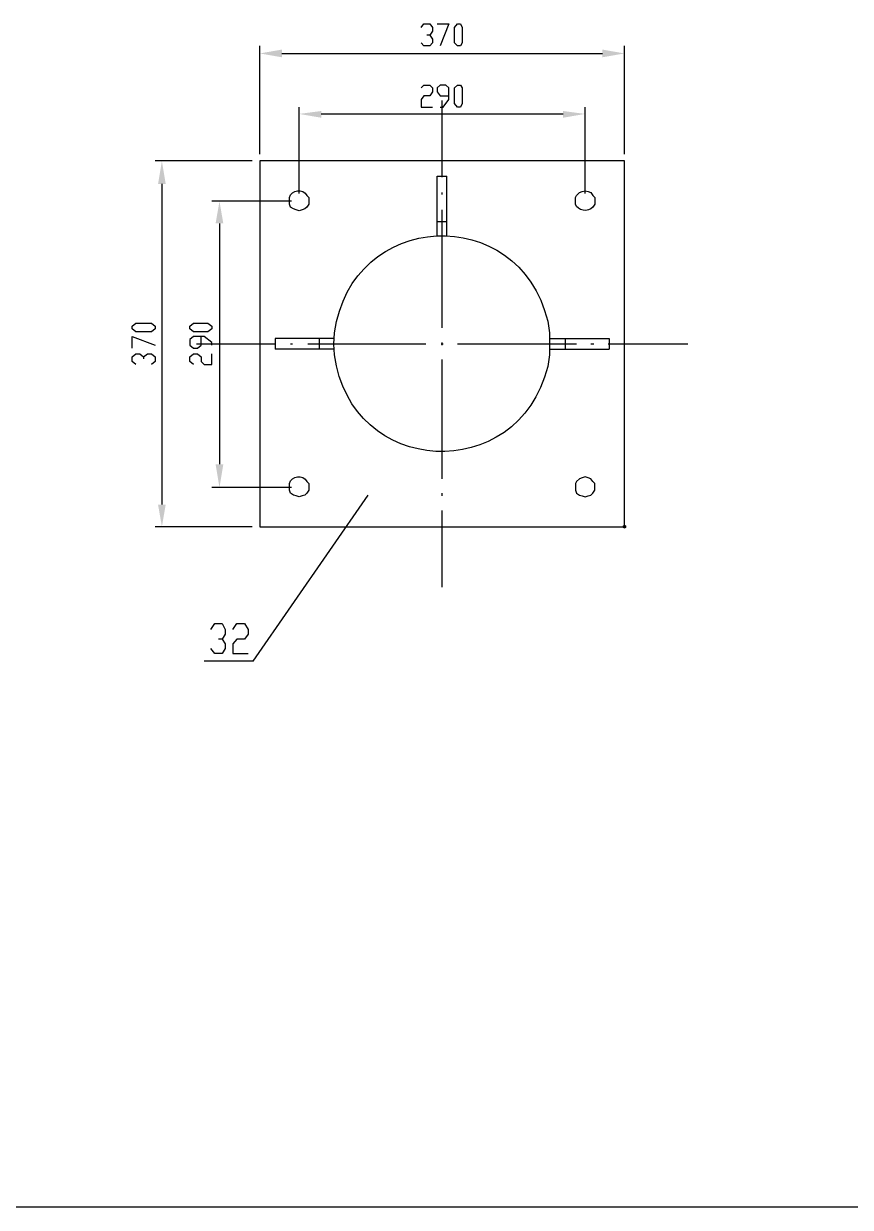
# Model space of a CAD drawing. Header units: millimetres. Extents: x -2210 to 6171, y -6737 to 5572.
# Drawn here: x 1753 to 3429, y -6733 to -4334 of the extents above; entities that cross this region are included whole.
import ezdxf

# ---------------------------------------------------------------- set-up
doc = ezdxf.new("R2010")
doc.units = ezdxf.units.MM
doc.layers.add('1', color=7, linetype='Continuous')

msp = doc.modelspace()

# ---------------------------------------------------------------- hatches: boundary and pattern name
h = msp.add_hatch(color=0)
h.dxf.hatch_style = 2
h.paths.add_polyline_path([(2276.3, -4387), (2276.3, -4402.6), (2231.5, -4394.8)])
h = msp.add_hatch(color=0)
h.dxf.hatch_style = 2
h.paths.add_polyline_path([(2926.1, -4387), (2926.1, -4402.6), (2970.8, -4394.8)])
h = msp.add_hatch(color=0)
h.dxf.hatch_style = 2
h.paths.add_polyline_path([(2356, -4511.5), (2356, -4525.1), (2311.3, -4517.4)])
h = msp.add_hatch(color=0)
h.dxf.hatch_style = 2
h.paths.add_polyline_path([(2846.3, -4511.5), (2846.3, -4525.1), (2891, -4517.4)])
h = msp.add_hatch(color=0)
h.dxf.hatch_style = 2
h.paths.add_polyline_path([(2025.3, -4659.4), (2040.8, -4659.4), (2033.1, -4612.7)])
h = msp.add_hatch(color=0)
h.dxf.hatch_style = 2
h.paths.add_polyline_path([(2142, -4739.2), (2157.6, -4739.2), (2149.8, -4694.4)])
h = msp.add_hatch(color=0)
h.dxf.hatch_style = 2
h.paths.add_polyline_path([(2142, -5227.5), (2157.6, -5227.5), (2149.8, -5274.2)])
h = msp.add_hatch(color=0)
h.dxf.hatch_style = 2
h.paths.add_polyline_path([(2025.3, -5309.2), (2040.8, -5309.2), (2033.1, -5353.9)])
h = msp.add_hatch(color=0)
h.dxf.hatch_style = 2
h.paths.add_polyline_path([(2970.8, -5357.8), (2966.9, -5355.9), (2966.9, -5352), (2970.8, -5350), (2974.7, -5352), (2974.7, -5355.9)])

# ---------------------------------------------------------------- linework, layer by layer
at = {"layer": '1', "color": 0, "lineweight": 25}
for points in [[(2558.4, -4342.3), (2564.2, -4334.5), (2575.9, -4334.5), (2581.7, -4342.3), (2581.7, -4350), (2575.9, -4357.8), (2570, -4357.8)], [(2591.4, -4334.5), (2614.8, -4334.5), (2597.3, -4379.2)], [(2632.3, -4379.2), (2626.4, -4373.4), (2626.4, -4342.3), (2632.3, -4334.5), (2638.1, -4334.5), (2642, -4342.3), (2642, -4373.4), (2638.1, -4379.2), (2632.3, -4379.2)], [(2575.9, -4357.8), (2581.7, -4365.6), (2581.7, -4373.4), (2575.9, -4379.2), (2564.2, -4379.2), (2558.4, -4373.4)], [(2231.5, -4599.1), (2231.5, -4379.2)], [(2970.8, -4599.1), (2970.8, -4379.2)], [(2276.3, -4394.8), (2926.1, -4394.8)], [(2558.4, -4464.8), (2564.2, -4459), (2575.9, -4459), (2581.7, -4464.8), (2581.7, -4472.6), (2575.9, -4480.4), (2564.2, -4480.4), (2558.4, -4488.2), (2558.4, -4503.7), (2581.7, -4503.7)], [(2597.3, -4503.7), (2603.1, -4503.7), (2614.8, -4488.2), (2614.8, -4464.8), (2608.9, -4459), (2597.3, -4459), (2591.4, -4464.8), (2591.4, -4472.6), (2597.3, -4480.4), (2614.8, -4480.4)], [(2632.3, -4503.7), (2626.4, -4496), (2626.4, -4464.8), (2632.3, -4459), (2638.1, -4459), (2642, -4464.8), (2642, -4496), (2638.1, -4503.7), (2632.3, -4503.7)], [(2311.3, -4678.8), (2311.3, -4503.7)], [(2601.2, -4645.8), (2601.2, -4490.1)], [(2891, -4678.8), (2891, -4503.7)], [(2356, -4517.4), (2846.3, -4517.4)], [(2215.9, -4612.7), (2019.4, -4612.7)], [(2231.5, -5353.9), (2970.8, -5353.9), (2970.8, -4612.7), (2231.5, -4612.7), (2231.5, -5353.9)], [(2591.4, -4764.4), (2591.4, -4643.8), (2610.9, -4643.8)], [(2610.9, -4764.4), (2610.9, -4643.8)], [(2033.1, -4659.4), (2033.1, -5309.2)], [(2601.2, -4680.8), (2601.2, -4676.9)], [(2295.7, -4694.4), (2134.2, -4694.4)], [(2601.2, -4951.2), (2601.2, -4711.9)], [(2149.8, -4739.2), (2149.8, -5227.5)], [(2591.4, -4735.3), (2610.9, -4735.3)], [(2019.4, -4953.2), (2011.7, -4959), (1980.5, -4959), (1972.8, -4953.2), (1972.8, -4947.3), (1980.5, -4941.5), (2011.7, -4941.5), (2019.4, -4947.3), (2019.4, -4953.2)], [(2134.2, -4953.2), (2126.4, -4959), (2097.3, -4959), (2089.5, -4953.2), (2089.5, -4947.3), (2097.3, -4941.5), (2126.4, -4941.5), (2134.2, -4947.3), (2134.2, -4953.2)], [(1972.8, -4992.1), (1972.8, -4968.7), (2019.4, -4986.2)], [(2134.2, -4986.2), (2134.2, -4980.4), (2118.7, -4968.7), (2097.3, -4968.7), (2089.5, -4974.6), (2089.5, -4986.2), (2097.3, -4992.1), (2105, -4992.1), (2112.8, -4986.2), (2112.8, -4968.7)], [(2262.6, -4984.3), (2103.1, -4984.3)], [(2381.3, -4972.6), (2262.6, -4972.6), (2262.6, -4994)], [(2297.7, -4984.3), (2293.8, -4984.3)], [(2568.1, -4984.3), (2328.8, -4984.3)], [(2352.1, -4972.6), (2352.1, -4994)], [(2603.1, -4984.3), (2599.2, -4984.3)], [(2601.2, -4986.2), (2601.2, -4980.4)], [(2873.5, -4984.3), (2632.3, -4984.3)], [(2819.1, -4972.6), (2939.7, -4972.6), (2939.7, -4994)], [(2850.2, -4972.6), (2850.2, -4994)], [(2908.6, -4984.3), (2902.7, -4984.3)], [(3099.2, -4984.3), (2937.7, -4984.3)], [(1980.5, -5025.1), (1972.8, -5019.3), (1972.8, -5009.6), (1980.5, -5003.7), (1988.3, -5003.7), (1996.1, -5009.6), (1996.1, -5013.5)], [(1996.1, -5009.6), (2003.9, -5003.7), (2011.7, -5003.7), (2019.4, -5009.6), (2019.4, -5019.3), (2011.7, -5025.1)], [(2097.3, -5025.1), (2089.5, -5019.3), (2089.5, -5009.6), (2097.3, -5003.7), (2105, -5003.7), (2112.8, -5009.6), (2112.8, -5019.3), (2118.7, -5025.1), (2134.2, -5025.1), (2134.2, -5003.7)], [(2381.3, -4994), (2262.6, -4994)], [(2819.1, -4994), (2939.7, -4994)], [(2601.2, -5256.7), (2601.2, -5015.4)], [(2910.5, -5274.2), (2910.5, -5266.4), (2906.6, -5262.5), (2902.7, -5256.7), (2896.9, -5254.7), (2891, -5252.8), (2885.2, -5254.7), (2879.4, -5256.7), (2873.5, -5262.5), (2871.6, -5266.4), (2871.6, -5274.2), (2871.6, -5280), (2873.5, -5285.8), (2879.4, -5289.7), (2885.2, -5291.7), (2891, -5293.6), (2896.9, -5291.7), (2902.7, -5289.7), (2906.6, -5285.8), (2910.5, -5280), (2910.5, -5274.2)], [(2295.7, -5274.2), (2134.2, -5274.2)], [(2217.9, -5626.3), (2451.4, -5289.7)], [(2601.2, -5291.7), (2601.2, -5285.8)], [(2601.2, -5476.5), (2601.2, -5320.9)], [(2215.9, -5353.9), (2019.4, -5353.9)], [(2132.3, -5562.1), (2140.1, -5550.4), (2155.6, -5550.4), (2161.5, -5562.1), (2161.5, -5571.8), (2155.6, -5581.6), (2147.8, -5581.6)], [(2177, -5562.1), (2184.8, -5550.4), (2200.4, -5550.4), (2208.2, -5562.1), (2208.2, -5571.8), (2200.4, -5581.6), (2184.8, -5581.6), (2177, -5591.3), (2177, -5610.7), (2208.2, -5610.7)], [(2155.6, -5581.6), (2161.5, -5591.3), (2161.5, -5601), (2155.6, -5610.7), (2140.1, -5610.7), (2132.3, -5601)], [(2217.9, -5626.3), (2118.7, -5626.3)], [(6171.2, -6733.3), (-2210.1, -6733.3)]]:
    msp.add_lwpolyline(points, dxfattribs=at)
for points, knots in [([(2330.7, -4694.4), (2330.7, -4694.4), (2330.7, -4686.6), (2330.7, -4686.6), (2330.7, -4686.6), (2326.8, -4682.7), (2326.8, -4682.7), (2319.1, -4667.2), (2295.7, -4671.1), (2291.8, -4686.6), (2291.8, -4686.6), (2291.8, -4694.4), (2291.8, -4694.4), (2291.8, -4694.4), (2291.8, -4700.2), (2291.8, -4700.2), (2291.8, -4700.2), (2293.8, -4706.1), (2293.8, -4706.1), (2293.8, -4706.1), (2299.6, -4710), (2299.6, -4710), (2299.6, -4710), (2305.4, -4711.9), (2305.4, -4711.9), (2305.4, -4711.9), (2311.3, -4713.9), (2311.3, -4713.9), (2311.3, -4713.9), (2317.1, -4711.9), (2317.1, -4711.9), (2317.1, -4711.9), (2322.9, -4710), (2322.9, -4710), (2322.9, -4710), (2326.8, -4706.1), (2326.8, -4706.1), (2326.8, -4706.1), (2330.7, -4700.2), (2330.7, -4700.2), (2330.7, -4700.2), (2330.7, -4694.4), (2330.7, -4694.4)], [0, 0, 0, 0, 1, 1, 1, 2, 2, 2, 3, 3, 3, 4, 4, 4, 5, 5, 5, 6, 6, 6, 7, 7, 7, 8, 8, 8, 9, 9, 9, 10, 10, 10, 11, 11, 11, 12, 12, 12, 13, 13, 13, 14, 14, 14, 14]), ([(2910.5, -4694.4), (2910.5, -4694.4), (2910.5, -4686.6), (2910.5, -4686.6), (2910.5, -4686.6), (2906.6, -4682.7), (2906.6, -4682.7), (2906.6, -4682.7), (2902.7, -4676.9), (2902.7, -4676.9), (2902.7, -4676.9), (2896.9, -4674.9), (2896.9, -4674.9), (2896.9, -4674.9), (2891, -4673), (2891, -4673), (2891, -4673), (2885.2, -4674.9), (2885.2, -4674.9), (2885.2, -4674.9), (2879.4, -4676.9), (2879.4, -4676.9), (2879.4, -4676.9), (2873.5, -4682.7), (2873.5, -4682.7), (2873.5, -4682.7), (2871.6, -4686.6), (2871.6, -4686.6), (2871.6, -4686.6), (2871.6, -4694.4), (2871.6, -4694.4), (2871.6, -4694.4), (2871.6, -4700.2), (2871.6, -4700.2), (2875.5, -4713.9), (2896.9, -4717.8), (2906.6, -4706.1), (2906.6, -4706.1), (2910.5, -4700.2), (2910.5, -4700.2), (2910.5, -4700.2), (2910.5, -4694.4), (2910.5, -4694.4)], [0, 0, 0, 0, 1, 1, 1, 2, 2, 2, 3, 3, 3, 4, 4, 4, 5, 5, 5, 6, 6, 6, 7, 7, 7, 8, 8, 8, 9, 9, 9, 10, 10, 10, 11, 11, 11, 12, 12, 12, 13, 13, 13, 14, 14, 14, 14]), ([(2819.1, -4984.3), (2819.1, -4984.3), (2819.1, -4960.9), (2819.1, -4960.9), (2819.1, -4960.9), (2815.2, -4937.6), (2815.2, -4937.6), (2756.8, -4694.4), (2416.3, -4711.9), (2383.3, -4960.9), (2383.3, -4960.9), (2381.3, -4984.3), (2381.3, -4984.3), (2381.3, -4984.3), (2383.3, -5005.7), (2383.3, -5005.7), (2414.4, -5252.8), (2754.9, -5272.2), (2815.2, -5029), (2815.2, -5029), (2819.1, -5005.7), (2819.1, -5005.7), (2819.1, -5005.7), (2819.1, -4984.3), (2819.1, -4984.3)], [0, 0, 0, 0, 1, 1, 1, 2, 2, 2, 3, 3, 3, 4, 4, 4, 5, 5, 5, 6, 6, 6, 7, 7, 7, 8, 8, 8, 8]), ([(2330.7, -5274.2), (2330.7, -5274.2), (2330.7, -5266.4), (2330.7, -5266.4), (2330.7, -5266.4), (2326.8, -5262.5), (2326.8, -5262.5), (2319.1, -5246.9), (2295.7, -5250.8), (2291.8, -5266.4), (2291.8, -5266.4), (2291.8, -5274.2), (2291.8, -5274.2), (2291.8, -5274.2), (2291.8, -5280), (2291.8, -5280), (2291.8, -5280), (2293.8, -5285.8), (2293.8, -5285.8), (2293.8, -5285.8), (2299.6, -5289.7), (2299.6, -5289.7), (2299.6, -5289.7), (2305.4, -5291.7), (2305.4, -5291.7), (2305.4, -5291.7), (2311.3, -5293.6), (2311.3, -5293.6), (2311.3, -5293.6), (2317.1, -5291.7), (2317.1, -5291.7), (2317.1, -5291.7), (2322.9, -5289.7), (2322.9, -5289.7), (2322.9, -5289.7), (2326.8, -5285.8), (2326.8, -5285.8), (2326.8, -5285.8), (2330.7, -5280), (2330.7, -5280), (2330.7, -5280), (2330.7, -5274.2), (2330.7, -5274.2)], [0, 0, 0, 0, 1, 1, 1, 2, 2, 2, 3, 3, 3, 4, 4, 4, 5, 5, 5, 6, 6, 6, 7, 7, 7, 8, 8, 8, 9, 9, 9, 10, 10, 10, 11, 11, 11, 12, 12, 12, 13, 13, 13, 14, 14, 14, 14])]:
    msp.add_open_spline(points, degree=3, knots=knots, dxfattribs=at)

doc.saveas('drawing.dxf')
